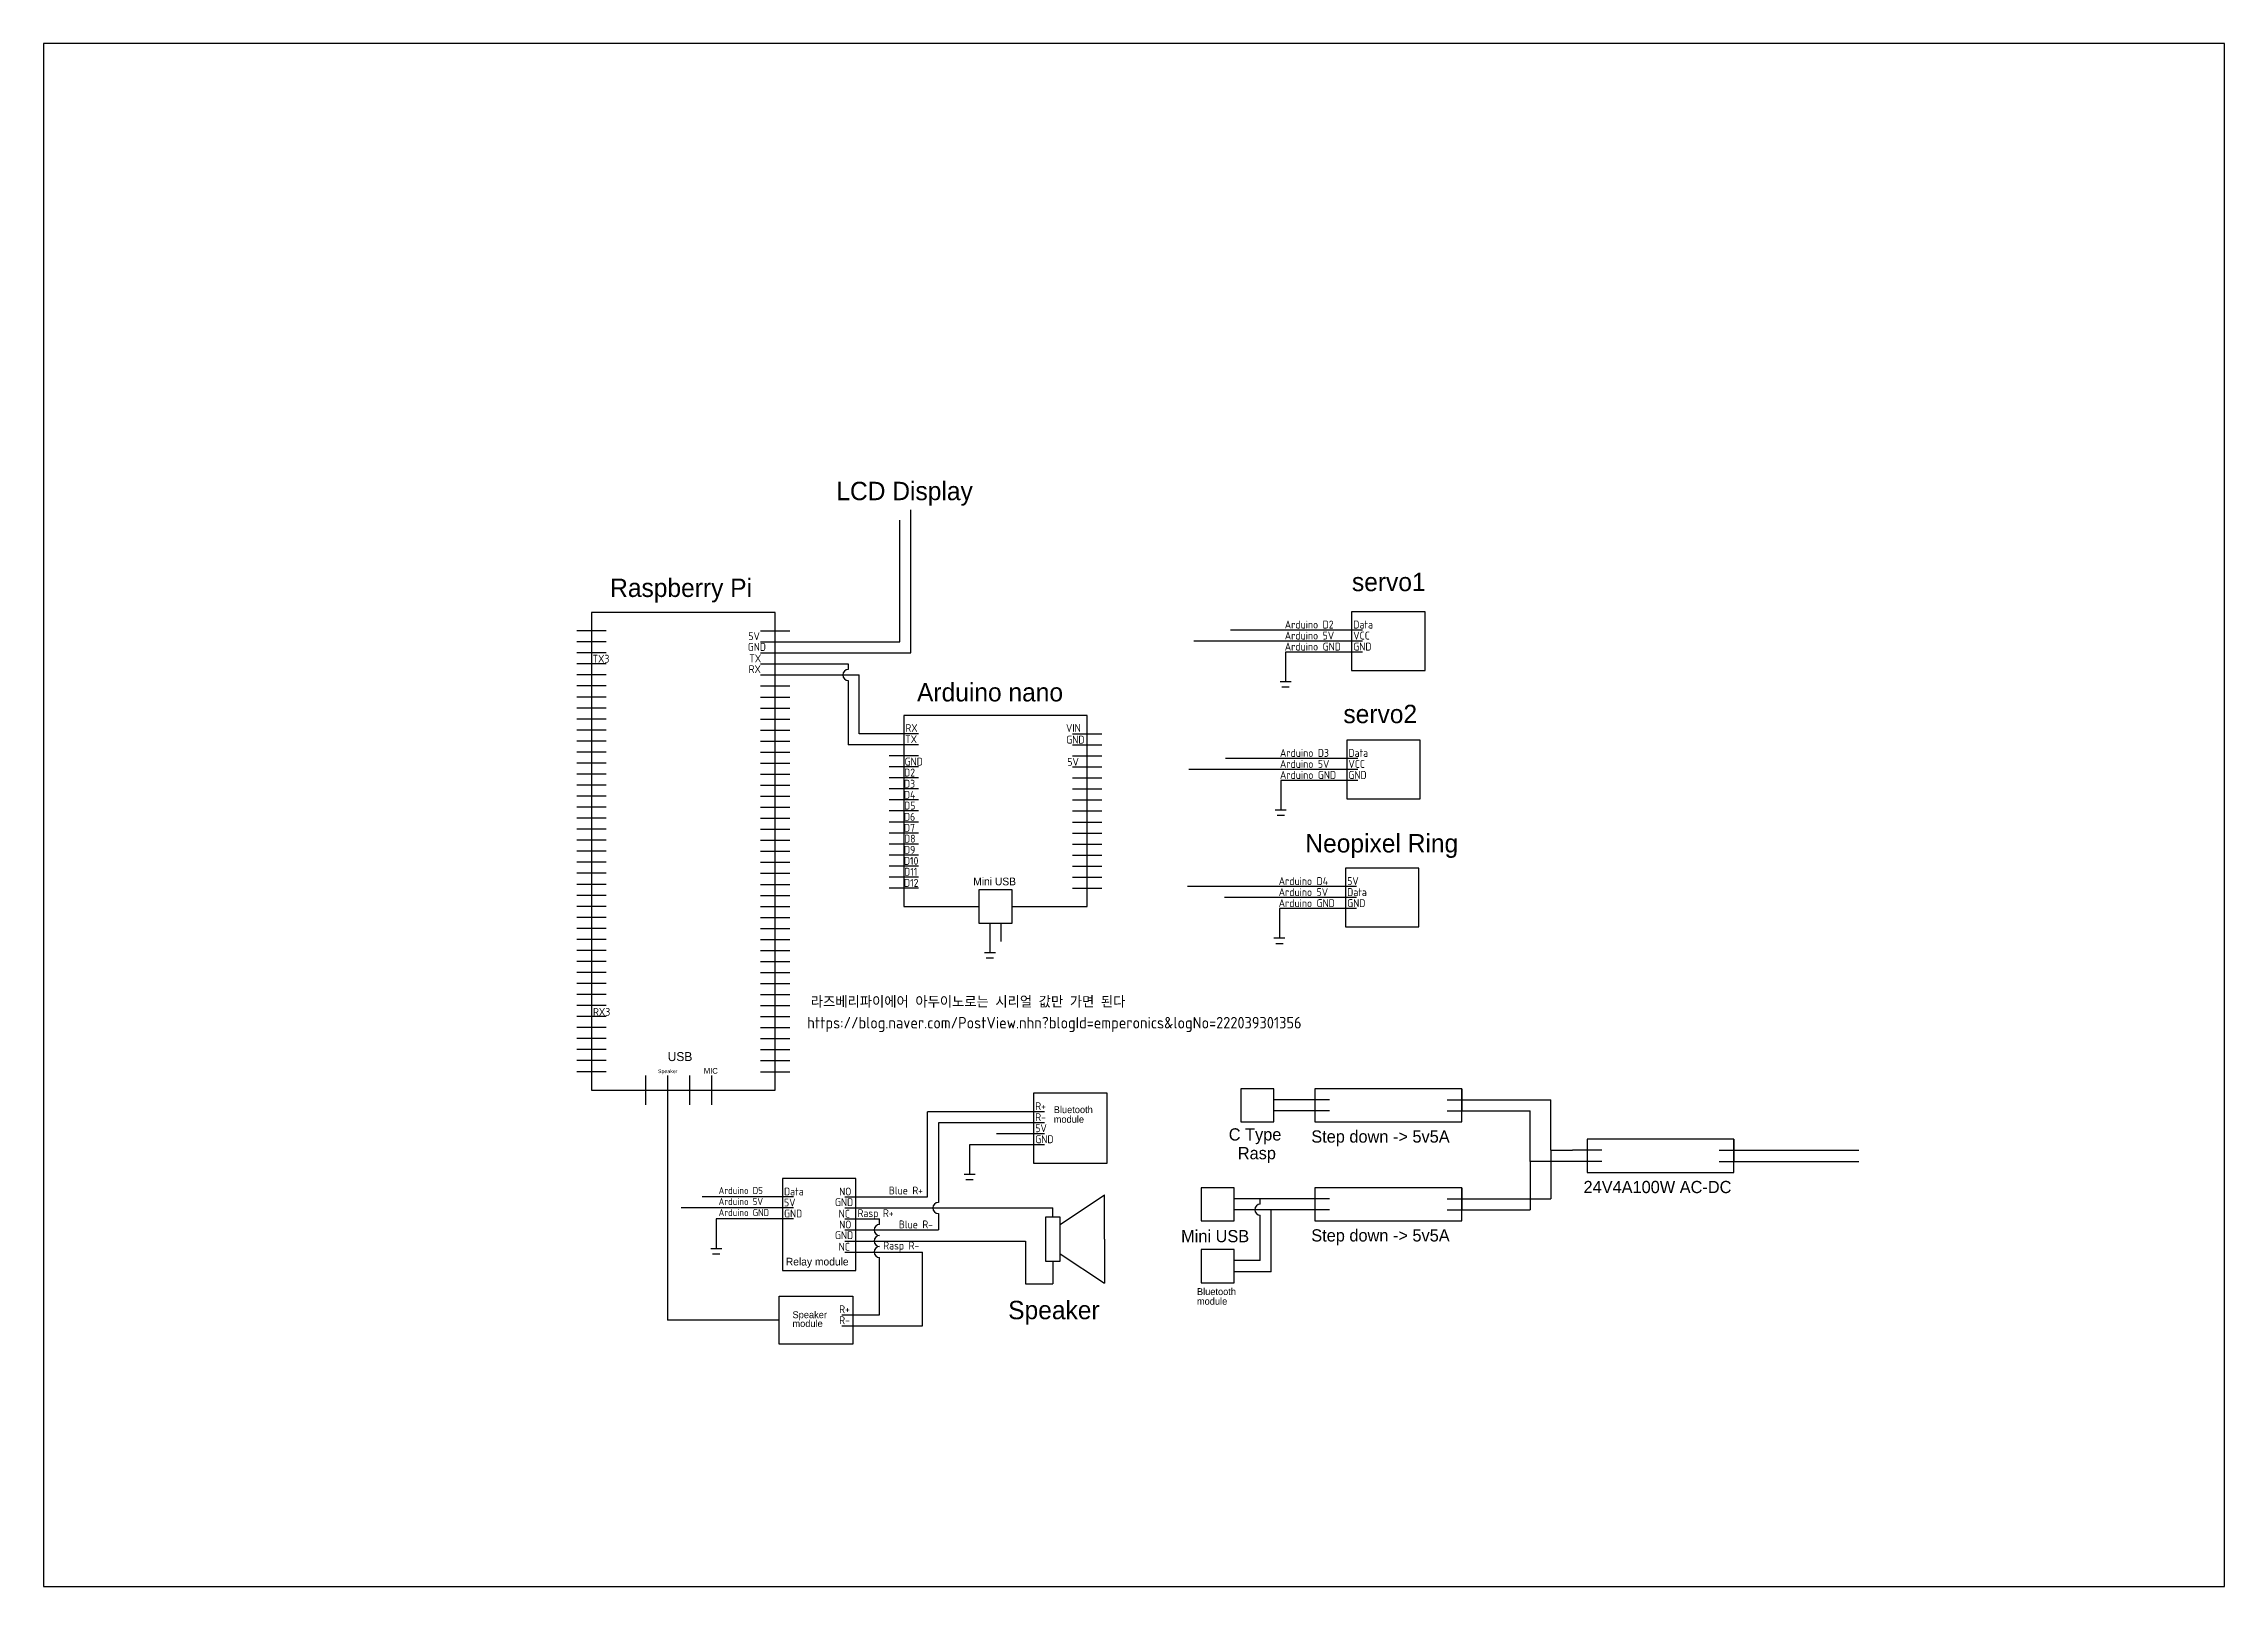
# Model space of a CAD drawing. Header units: millimetres. Extents: x 0 to 594, y 0 to 420.
import ezdxf

# ---------------------------------------------------------------- set-up
doc = ezdxf.new("R2010")
doc.units = ezdxf.units.MM
for name, color, linetype in [('b', 200, 'Continuous'), ('g', 3, 'Continuous'), ('r', 1, 'Continuous'), ('y', 2, 'Continuous'), ('도면층1', 4, 'Continuous')]:
    doc.layers.add(name, color=color, linetype=linetype)
doc.layers.add('도면층2', color=7, linetype='Continuous', true_color=0xffa8ff)
doc.styles.add('D', font='isocp3.shx', dxfattribs={"height": 3.15, "bigfont": 'whgtxt.shx'})
doc.styles.add('TT', font='NGULIM.TTF', dxfattribs={"height": 5})

msp = doc.modelspace()

# ---------------------------------------------------------------- linework, layer by layer
for p, q in [((153.25, 260.12), (145.25, 260.12)), ((153.25, 257.12), (145.25, 257.12)), ((195.25, 260.12), (203.25, 260.12)), ((195.25, 257.12), (203.25, 257.12)), ((359.28, 260.35), (353.28, 260.35)), ((359.28, 257.35), (353.28, 257.35)), ((153.25, 254.12), (145.25, 254.12)), ((153.25, 251.12), (145.25, 251.12)), ((195.25, 254.12), (203.25, 254.12)), ((195.25, 251.12), (203.25, 251.12)), ((359.28, 254.35), (353.28, 254.35)), ((153.25, 248.12), (145.25, 248.12)), ((153.25, 245.12), (145.25, 245.12)), ((195.25, 248.12), (203.25, 248.12)), ((195.25, 245.12), (203.25, 245.12)), ((153.25, 242.12), (145.25, 242.12)), ((153.25, 239.12), (145.25, 239.12)), ((195.25, 242.12), (203.25, 242.12)), ((195.25, 239.12), (203.25, 239.12)), ((153.25, 236.12), (145.25, 236.12)), ((153.25, 233.12), (145.25, 233.12)), ((195.25, 236.12), (203.25, 236.12)), ((195.25, 233.12), (203.25, 233.12)), ((238.27, 232.09), (230.27, 232.09)), ((280.27, 232.09), (288.27, 232.09)), ((153.25, 230.12), (145.25, 230.12)), ((153.25, 227.12), (145.25, 227.12)), ((195.25, 230.12), (203.25, 230.12)), ((195.25, 227.12), (203.25, 227.12)), ((238.27, 229.09), (230.27, 229.09)), ((238.27, 226.09), (230.27, 226.09)), ((280.27, 229.09), (288.27, 229.09)), ((280.27, 226.09), (288.27, 226.09)), ((153.25, 224.12), (145.25, 224.12)), ((153.25, 221.12), (145.25, 221.12)), ((195.25, 224.12), (203.25, 224.12)), ((195.25, 221.12), (203.25, 221.12)), ((238.27, 223.09), (230.27, 223.09)), ((238.27, 220.09), (230.27, 220.09)), ((280.27, 223.09), (288.27, 223.09)), ((280.27, 220.09), (288.27, 220.09)), ((357.96, 225.41), (351.96, 225.41)), ((357.96, 222.41), (351.96, 222.41)), ((153.25, 218.12), (145.25, 218.12)), ((153.25, 215.12), (145.25, 215.12)), ((195.25, 218.12), (203.25, 218.12)), ((195.25, 215.12), (203.25, 215.12)), ((238.27, 217.09), (230.27, 217.09)), ((238.27, 214.09), (230.27, 214.09)), ((280.27, 217.09), (288.27, 217.09)), ((280.27, 214.09), (288.27, 214.09)), ((357.96, 219.41), (351.96, 219.41)), ((153.25, 212.12), (145.25, 212.12)), ((153.25, 209.12), (145.25, 209.12)), ((195.25, 212.12), (203.25, 212.12)), ((195.25, 209.12), (203.25, 209.12)), ((238.27, 211.09), (230.27, 211.09)), ((238.27, 208.09), (230.27, 208.09)), ((280.27, 211.09), (288.27, 211.09)), ((280.27, 208.09), (288.27, 208.09)), ((153.25, 206.12), (145.25, 206.12)), ((153.25, 203.12), (145.25, 203.12)), ((195.25, 206.12), (203.25, 206.12)), ((195.25, 203.12), (203.25, 203.12)), ((238.27, 205.09), (230.27, 205.09)), ((238.27, 202.09), (230.27, 202.09)), ((280.27, 205.09), (288.27, 205.09)), ((280.27, 202.09), (288.27, 202.09)), ((153.25, 200.12), (145.25, 200.12)), ((153.25, 197.12), (145.25, 197.12)), ((195.25, 200.12), (203.25, 200.12)), ((195.25, 197.12), (203.25, 197.12)), ((238.27, 199.09), (230.27, 199.09)), ((238.27, 196.09), (230.27, 196.09)), ((280.27, 199.09), (288.27, 199.09)), ((280.27, 196.09), (288.27, 196.09)), ((153.25, 194.12), (145.25, 194.12)), ((153.25, 191.12), (145.25, 191.12)), ((195.25, 194.12), (203.25, 194.12)), ((195.25, 191.12), (203.25, 191.12)), ((238.27, 193.09), (230.27, 193.09)), ((238.27, 190.09), (230.27, 190.09)), ((280.27, 193.09), (288.27, 193.09)), ((280.27, 190.09), (288.27, 190.09)), ((357.61, 190.53), (351.61, 190.53)), ((153.25, 188.12), (145.25, 188.12)), ((153.25, 185.12), (145.25, 185.12)), ((195.25, 188.12), (203.25, 188.12)), ((195.25, 185.12), (203.25, 185.12)), ((357.61, 187.53), (351.61, 187.53)), ((357.61, 184.53), (351.61, 184.53)), ((153.25, 182.12), (145.25, 182.12)), ((153.25, 179.12), (145.25, 179.12)), ((195.25, 182.12), (203.25, 182.12)), ((195.25, 179.12), (203.25, 179.12)), ((153.25, 176.12), (145.25, 176.12)), ((153.25, 173.12), (145.25, 173.12)), ((195.25, 176.12), (203.25, 176.12)), ((195.25, 173.12), (203.25, 173.12)), ((153.25, 170.12), (145.25, 170.12)), ((153.25, 167.12), (145.25, 167.12)), ((195.25, 170.12), (203.25, 170.12)), ((195.25, 167.12), (203.25, 167.12)), ((153.25, 164.12), (145.25, 164.12)), ((153.25, 161.12), (145.25, 161.12)), ((195.25, 164.12), (203.25, 164.12)), ((195.25, 161.12), (203.25, 161.12)), ((153.25, 158.12), (145.25, 158.12)), ((153.25, 155.12), (145.25, 155.12)), ((195.25, 158.12), (203.25, 158.12)), ((195.25, 155.12), (203.25, 155.12)), ((153.25, 152.12), (145.25, 152.12)), ((153.25, 149.12), (145.25, 149.12)), ((195.25, 152.12), (203.25, 152.12)), ((195.25, 149.12), (203.25, 149.12)), ((153.25, 146.12), (145.25, 146.12)), ((153.25, 143.12), (145.25, 143.12)), ((195.25, 146.12), (203.25, 146.12)), ((195.25, 143.12), (203.25, 143.12)), ((153.25, 140.12), (145.25, 140.12)), ((163.96, 139.12), (163.96, 131.12)), ((169.96, 139.12), (169.96, 131.12)), ((175.96, 139.12), (175.96, 131.12)), ((181.96, 139.12), (181.96, 131.12)), ((195.25, 140.12), (203.25, 140.12)), ((350.26, 132.45), (342.26, 132.45)), ((382.26, 132.45), (390.26, 132.45)), ((386.26, 135.45), (386.26, 132.45)), ((386.26, 132.45), (386.26, 129.45)), ((272.66, 129.23), (266.66, 129.23)), ((272.66, 126.23), (266.66, 126.23)), ((350.26, 129.45), (342.26, 129.45)), ((382.26, 129.45), (390.26, 129.45)), ((272.66, 123.23), (266.66, 123.23)), ((272.66, 120.23), (266.66, 120.23)), ((460.42, 121.71), (460.42, 118.71)), ((424.42, 118.71), (416.42, 118.71)), ((424.42, 115.71), (416.42, 115.71)), ((456.42, 118.71), (464.42, 118.71)), ((456.42, 115.71), (464.42, 115.71)), ((460.42, 118.71), (460.42, 115.71)), ((386.26, 108.54), (386.26, 105.54)), ((204.23, 106.02), (198.23, 106.02)), ((204.23, 103.02), (198.23, 103.02)), ((218.23, 106.02), (224.23, 106.02)), ((218.23, 103.02), (224.23, 103.02)), ((276.93, 98.55), (288.93, 106.55)), ((288.93, 94.55), (288.93, 106.55)), ((350.26, 105.54), (342.26, 105.54)), ((350.26, 102.54), (342.26, 102.54)), ((382.26, 105.54), (390.26, 105.54)), ((382.26, 102.54), (390.26, 102.54)), ((386.26, 105.54), (386.26, 102.54)), ((204.23, 100.02), (198.23, 100.02)), ((218.23, 100.02), (224.23, 100.02)), ((218.23, 97.02), (224.23, 97.02)), ((276.93, 94.55), (276.93, 98.55)), ((218.23, 94.02), (224.23, 94.02)), ((218.23, 91.02), (224.23, 91.02)), ((276.93, 90.55), (288.93, 82.55)), ((288.93, 94.55), (288.93, 82.55)), ((217.38, 73.96), (223.38, 73.96)), ((217.38, 70.96), (223.38, 70.96))]:
    msp.add_line(p, q)
for points in [[(0, 0), (594, 0), (594, 420), (0, 420)], [(149.25, 135.12), (199.25, 135.12), (199.25, 265.12), (149.25, 265.12)], [(356.28, 249.35), (376.28, 249.35), (376.28, 265.35), (356.28, 265.35)], [(354.96, 214.41), (374.96, 214.41), (374.96, 230.41), (354.96, 230.41)], [(354.61, 179.53), (374.61, 179.53), (374.61, 195.53), (354.61, 195.53)], [(254.77, 180.59), (263.77, 180.59), (263.77, 189.59), (254.77, 189.59)], [(269.66, 115.23), (289.66, 115.23), (289.66, 134.23), (269.66, 134.23)], [(326.13, 126.45), (335.13, 126.45), (335.13, 135.45), (326.13, 135.45)], [(346.26, 126.45), (386.26, 126.45), (386.26, 135.45), (346.26, 135.45)], [(420.42, 112.71), (460.42, 112.71), (460.42, 121.71), (420.42, 121.71)], [(201.23, 86.02), (221.23, 86.02), (221.23, 111.02), (201.23, 111.02)], [(315.27, 99.54), (324.27, 99.54), (324.27, 108.54), (315.27, 108.54)], [(346.26, 99.54), (386.26, 99.54), (386.26, 108.54), (346.26, 108.54)], [(272.93, 100.55), (272.93, 88.55), (276.93, 88.55), (276.93, 100.55)], [(315.27, 82.67), (324.27, 82.67), (324.27, 91.67), (315.27, 91.67)], [(220.38, 65.96), (200.38, 65.96), (200.38, 78.96), (220.38, 78.96)]]:
    msp.add_lwpolyline(points, close=True)
msp.add_lwpolyline([(263.77, 185.09), (284.27, 185.09), (284.27, 237.09), (234.27, 237.09), (234.27, 185.09), (254.77, 185.09)])
at = {"layer": 'b'}
for p, q in [((353.28, 260.35), (323.28, 260.35)), ((351.96, 225.41), (321.96, 225.41)), ((351.61, 187.53), (321.61, 187.53))]:
    msp.add_line(p, q, dxfattribs=at)
at = {"layer": 'r'}
for p, q in [((233.25, 257.12), (233.25, 290.24)), ((203.25, 257.12), (233.25, 257.12)), ((353.28, 257.35), (313.28, 257.35)), ((351.96, 222.41), (311.96, 222.41)), ((351.61, 190.53), (311.61, 190.53)), ((260.77, 180.59), (260.77, 175.59)), ((342.26, 129.45), (335.13, 129.45)), ((390.26, 129.45), (404.93, 129.45)), ((404.93, 115.71), (404.93, 129.45)), ((266.66, 123.23), (259.54, 123.23)), ((416.42, 115.71), (404.93, 115.71)), ((404.93, 115.71), (404.93, 102.54)), ((464.42, 115.71), (494.42, 115.71)), ((198.23, 103.02), (173.64, 103.02)), ((342.26, 102.54), (324.27, 102.54)), ((334.4, 85.67), (334.4, 102.54)), ((390.26, 102.54), (404.93, 102.54)), ((334.4, 85.67), (324.27, 85.67))]:
    msp.add_line(p, q, dxfattribs=at)
at = {"layer": '도면층1'}
for p, q in [((236.25, 254.12), (236.25, 293.04)), ((203.25, 254.12), (236.25, 254.12)), ((353.28, 254.35), (338.28, 254.35)), ((338.28, 254.35), (338.28, 246.35)), ((336.78, 246.35), (339.78, 246.35)), ((337.28, 244.85), (339.28, 244.85)), ((351.96, 219.41), (336.96, 219.41)), ((336.96, 219.41), (336.96, 211.41)), ((335.46, 211.41), (338.46, 211.41)), ((335.96, 209.91), (337.96, 209.91)), ((351.61, 184.53), (336.61, 184.53)), ((336.61, 184.53), (336.61, 176.53)), ((257.77, 180.59), (257.77, 172.59)), ((256.27, 172.59), (259.27, 172.59)), ((335.11, 176.53), (338.11, 176.53)), ((335.61, 175.03), (337.61, 175.03)), ((256.77, 171.09), (258.77, 171.09)), ((342.26, 132.45), (335.13, 132.45)), ((390.26, 132.45), (410.52, 132.45)), ((410.52, 118.71), (410.52, 132.45)), ((267.2, 120.23), (252.2, 120.23)), ((252.2, 120.23), (252.2, 112.23)), ((410.52, 118.71), (416.42, 118.71)), ((410.52, 118.71), (410.52, 105.54)), ((464.42, 118.71), (494.42, 118.71)), ((250.7, 112.23), (253.7, 112.23)), ((251.2, 110.73), (253.2, 110.73)), ((342.26, 105.54), (324.27, 105.54)), ((331.4, 104.04), (331.4, 105.54)), ((331.4, 88.67), (331.4, 101.04)), ((390.26, 105.54), (410.52, 105.54)), ((198.23, 100.02), (183.23, 100.02)), ((183.23, 100.02), (183.23, 92.02)), ((181.73, 92.02), (184.73, 92.02)), ((182.23, 90.52), (184.23, 90.52)), ((331.4, 88.67), (324.27, 88.67))]:
    msp.add_line(p, q, dxfattribs=at)
msp.add_arc((331.4, 102.54), 1.5, 90, 270, dxfattribs=at)
at = {"layer": '도면층2'}
for p, q in [((203.25, 251.12), (219.17, 251.12)), ((219.17, 251.12), (219.17, 249.62)), ((203.25, 248.12), (222.17, 248.12)), ((219.17, 246.62), (219.17, 229.09)), ((222.17, 232.09), (222.17, 248.12)), ((230.27, 232.09), (222.17, 232.09)), ((230.27, 229.09), (219.17, 229.09)), ((169.96, 131.12), (169.96, 72.46)), ((266.66, 129.23), (240.76, 129.23)), ((240.76, 106.02), (240.76, 129.23)), ((266.66, 126.23), (243.71, 126.23)), ((243.71, 126.23), (243.71, 104.52)), ((198.23, 106.02), (179.35, 106.02)), ((224.23, 106.02), (240.76, 106.02)), ((243.71, 101.52), (243.71, 97.02)), ((224.23, 100.02), (227.7, 100.02)), ((224.23, 97.02), (243.71, 97.02)), ((227.7, 98.52), (227.7, 100.02)), ((224.23, 91.02), (239.42, 91.02)), ((227.7, 73.96), (227.7, 89.52)), ((239.42, 70.96), (239.42, 91.02)), ((200.38, 72.46), (169.96, 72.46)), ((223.38, 73.96), (227.7, 73.96)), ((223.38, 70.96), (239.42, 70.96))]:
    msp.add_line(p, q, dxfattribs=at)
at = {"layer": '도면층2', "color": 6}
for p, q in [((224.23, 103.02), (274.93, 103.02)), ((274.93, 100.55), (274.93, 103.02)), ((224.23, 94.02), (267.49, 94.02)), ((267.49, 94.02), (267.49, 82.37)), ((274.93, 88.55), (274.93, 82.37)), ((267.49, 82.37), (274.93, 82.37))]:
    msp.add_line(p, q, dxfattribs=at)
at = {"layer": '도면층2'}
for centre in [(219.17, 248.12), (243.71, 103.02), (227.7, 97.02), (227.7, 94.02), (227.7, 91.02)]:
    msp.add_arc(centre, 1.5, 90, 270, dxfattribs=at)

# ---------------------------------------------------------------- texts
at = {"layer": 'g', "style": 'D'}
for s, height, p in [('Arduino D2', 2.144, (338.07, 260.77)), ('Data', 2.144, (356.73, 260.77)), ('GND', 2.144, (191.8, 254.69)), ('5V', 2.144, (191.96, 257.61)), ('Arduino 5V', 2.144, (338.07, 257.77)), ('Arduino GND', 2.1444, (338.07, 254.77)), ('VCC', 2.144, (356.73, 257.77)), ('GND', 2.144, (356.73, 254.77)), ('TX3', 2.144, (149.5, 251.47)), ('RX', 2.144, (192.04, 248.64)), ('TX', 2.144, (192.2, 251.57)), ('TX', 2.144, (234.65, 229.57)), ('RX', 2.144, (234.74, 232.62)), ('VIN', 2.144, (278.48, 232.62)), ('GND', 2.144, (278.56, 229.44)), ('Arduino D3', 2.144, (336.76, 225.82)), ('Data', 2.144, (355.41, 225.82)), ('D2', 2.144, (234.39, 220.48)), ('GND', 2.144, (234.53, 223.45)), ('5V', 2.144, (278.85, 223.39)), ('Arduino 5V', 2.144, (336.76, 222.82)), ('Arduino GND', 2.1444, (336.76, 219.82)), ('VCC', 2.144, (355.41, 222.82)), ('GND', 2.144, (355.41, 219.82)), ('D4', 2.144, (234.33, 214.43)), ('D3', 2.144, (234.35, 217.44)), ('D6', 2.144, (234.35, 208.44)), ('D5', 2.144, (234.39, 211.48)), ('D7', 2.144, (234.33, 205.43)), ('D8', 2.144, (234.39, 202.48)), ('D10', 2.144, (234.33, 196.43)), ('D9', 2.144, (234.35, 199.44)), ('D12', 2.144, (234.35, 190.44)), ('D11', 2.144, (234.39, 193.48)), ('Arduino D4', 2.144, (336.41, 190.94)), ('Arduino 5V', 2.144, (336.41, 187.94)), ('5V', 2.144, (355.07, 190.94)), ('Data', 2.144, (355.07, 187.94)), ('Arduino GND', 2.1444, (336.41, 184.94)), ('GND', 2.144, (355.07, 184.94)), ('RX3', 2.144, (149.65, 155.32)), ('R+', 2.144, (270.11, 129.65)), ('5V', 2.144, (270.11, 123.65)), ('R-', 2.144, (270.11, 126.65)), ('GND', 2.144, (270.11, 120.65)), ('Arduino D5', 1.931, (183.85, 106.8)), ('Data', 2.144, (201.68, 106.43)), ('NO', 2.144, (216.7, 106.43)), ('Blue R+', 2.144, (230.22, 106.71)), ('Arduino 5V', 1.931, (183.85, 103.8)), ('Arduino GND', 1.9311, (183.85, 100.8)), ('5V', 2.144, (201.68, 103.43)), ('GND', 2.144, (201.68, 100.43)), ('GND', 2.144, (215.55, 103.53)), ('NC', 2.144, (216.56, 100.38)), ('Rasp R+', 2.144, (221.71, 100.53)), ('GND', 2.144, (215.55, 94.53)), ('NO', 2.144, (216.7, 97.43)), ('Blue R-', 2.144, (232.94, 97.47)), ('NC', 2.144, (216.56, 91.38)), ('Rasp R-', 2.144, (228.7, 91.7)), ('R+', 2.144, (216.71, 74.37)), ('R-', 2.144, (216.71, 71.37))]:
    msp.add_text(s, height=height, dxfattribs=at).set_placement(p)
at = {"layer": 'y', "style": 'TT'}
for s, height, p in [('LCD Display', 5, (215.93, 295.71)), ('Raspberry Pi', 5, (154.31, 269.36)), ('servo1', 5, (356.36, 270.95)), ('Arduino nano', 5, (237.9, 240.92)), ('servo2', 5, (354.04, 235.01)), ('Neopixel Ring', 5, (343.68, 199.8)), ('Mini USB', 2.09, (253.22, 190.86)), ('USB', 2.438, (170, 143.01)), ('Speaker', 1.035, (167.35, 139.72)), ('MIC', 1.566, (179.81, 139.57)), ('Bluetooth', 1.883, (275.14, 128.84)), ('module', 1.883, (275.14, 126.21)), ('C Type', 3.325, (322.81, 121.38)), ('Rasp', 3.325, (325.28, 116.28)), ('Step down -> 5v5A', 3.3247, (345.29, 120.81)), ('24V4A100W AC-DC', 3.3247, (419.45, 107.06)), ('Mini USB', 3.325, (309.84, 93.69)), ('Step down -> 5v5A', 3.3247, (345.29, 93.89)), ('Relay module', 2.0902, (202.17, 87.36)), ('Speaker', 5, (262.73, 72.73)), ('module', 1.883, (314.14, 76.67)), ('Bluetooth', 1.883, (314.14, 79.3)), ('Speaker', 1.883, (203.99, 73.01)), ('module', 1.883, (203.96, 70.62))]:
    msp.add_text(s, height=height, dxfattribs=at).set_placement(p)
at = {"layer": '도면층2', "style": 'D'}
for s, p in [('라즈베리파이에어 아두이노로는 시리얼 값만 가면 된다', (208.99, 157.54)), ('https://blog.naver.com/PostView.nhn?blogId=emperonics&logNo=222039301356', (207.98, 151.88))]:
    msp.add_text(s, height=3.15, dxfattribs=at).set_placement(p)

doc.saveas('drawing.dxf')
